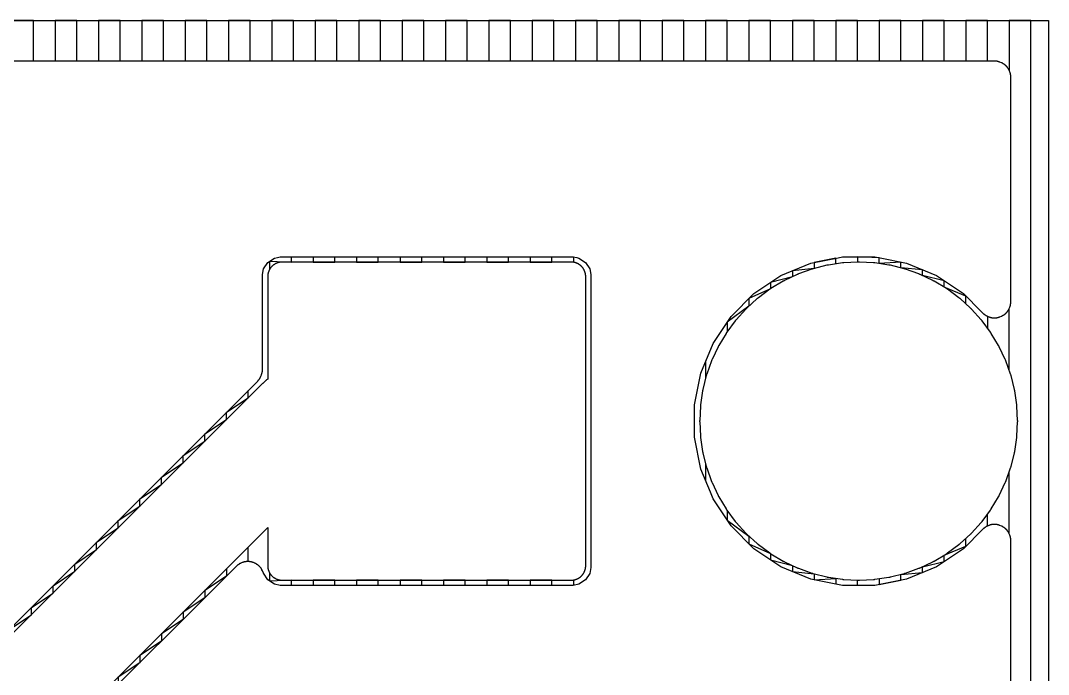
# Model space of a CAD drawing. Header units: metres. Extents: x 141.4 to 191.3, y -114.8 to -61.9.
# Drawn here: x 185.3 to 191.35, y -65.75 to -61.91 of the extents above; entities that cross this region are included whole.
import ezdxf

# ---------------------------------------------------------------- set-up
doc = ezdxf.new("R2010")
doc.units = ezdxf.units.M

msp = doc.modelspace()

# ---------------------------------------------------------------- linework, layer by layer
for points in [[(171.3116, -61.9071), (191.3479, -61.9071), (191.3479, -114.8098)], [(190.9895, -62.145), (190.9895, -61.9071), (190.862, -61.9071), (190.862, -62.145), (190.7345, -62.145), (190.7345, -61.9071), (190.607, -61.9071), (190.607, -62.145), (190.4795, -62.145), (190.4795, -61.9071), (190.352, -61.9071), (190.352, -62.145), (190.2245, -62.145), (190.2245, -61.9071), (190.097, -61.9071), (190.097, -62.145), (189.9695, -62.145), (189.9695, -61.9071), (189.842, -61.9071), (189.842, -62.145), (189.7145, -62.145), (189.7145, -61.9071), (189.587, -61.9071), (189.587, -62.145), (189.4595, -62.145), (189.4595, -61.9071), (189.332, -61.9071), (189.332, -62.145), (189.2045, -62.145), (189.2045, -61.9071), (189.077, -61.9071), (189.077, -62.145), (188.9495, -62.145), (188.9495, -61.9071), (188.822, -61.9071), (188.822, -62.145), (188.6945, -62.145), (188.6945, -61.9071), (188.567, -61.9071), (188.567, -62.145), (188.4395, -62.145), (188.4395, -61.9071), (188.312, -61.9071), (188.312, -62.145), (188.1845, -62.145), (188.1845, -61.9071), (188.057, -61.9071), (188.057, -62.145), (187.9295, -62.145), (187.9295, -61.9071), (187.802, -61.9071), (187.802, -62.145), (187.6745, -62.145), (187.6745, -61.9071), (187.547, -61.9071), (187.547, -62.145), (187.4195, -62.145), (187.4195, -61.9071), (187.292, -61.9071), (187.292, -62.145), (187.1645, -62.145), (187.1645, -61.9071), (187.037, -61.9071), (187.037, -62.145), (186.9095, -62.145), (186.9095, -61.9071), (186.782, -61.9071), (186.782, -62.145), (186.6545, -62.145), (186.6545, -61.9071), (186.527, -61.9071), (186.527, -62.145), (186.3995, -62.145), (186.3995, -61.9071), (186.272, -61.9071), (186.272, -62.145), (186.1445, -62.145), (186.1445, -61.9071), (186.017, -61.9071), (186.017, -62.145), (185.8895, -62.145), (185.8895, -61.9071), (185.762, -61.9071), (185.762, -62.145), (185.6345, -62.145), (185.6345, -61.9071), (185.507, -61.9071), (185.507, -62.145), (185.3795, -62.145), (185.3795, -61.9071), (185.252, -61.9071)], [(191.117, -114.5163), (191.117, -114.8098), (191.2445, -114.8098), (191.2445, -61.9071), (191.117, -61.9071), (191.117, -62.2006)], [(191.127, -66.0986), (191.127, -64.9654), (191.127, -64.9633), (191.1269, -64.9612), (191.1268, -64.9591), (191.1266, -64.9571), (191.1264, -64.955), (191.1261, -64.9529), (191.1257, -64.9509), (191.1254, -64.9488), (191.1249, -64.9468), (191.1245, -64.9447), (191.1239, -64.9427), (191.1233, -64.9407), (191.1227, -64.9387), (191.122, -64.9368), (191.1213, -64.9348), (191.1205, -64.9329), (191.1172, -64.9247), (191.1163, -64.9228), (191.1155, -64.9209), (191.1146, -64.919), (191.1136, -64.9172), (191.1126, -64.9154), (191.1115, -64.9136), (191.1104, -64.9118), (191.1093, -64.91), (191.1081, -64.9083), (191.1069, -64.9066), (191.1056, -64.905), (191.1043, -64.9033), (191.103, -64.9017), (191.1016, -64.9002), (191.1002, -64.8987), (191.0987, -64.8972), (191.0972, -64.8957), (191.0957, -64.8943), (191.0942, -64.8929), (191.0926, -64.8916), (191.0909, -64.8903), (191.0893, -64.889), (191.0876, -64.8878), (191.0859, -64.8866), (191.0841, -64.8854), (191.0823, -64.8844), (191.0805, -64.8833), (191.0787, -64.8823), (191.0768, -64.8813), (191.075, -64.8804), (191.0731, -64.8796), (191.0712, -64.8787), (191.063, -64.8754), (191.0611, -64.8746), (191.0591, -64.8739), (191.0572, -64.8732), (191.0552, -64.8726), (191.0532, -64.872), (191.0512, -64.8714), (191.0491, -64.871), (191.0471, -64.8705), (191.045, -64.8701), (191.043, -64.8698), (191.0409, -64.8695), (191.0388, -64.8693), (191.0368, -64.8691), (191.0347, -64.869), (191.0326, -64.8689), (191.0305, -64.8689), (191.0284, -64.8689), (191.0263, -64.869), (191.0243, -64.8691), (191.0222, -64.8693), (191.0201, -64.8695), (191.018, -64.8698), (191.016, -64.8701), (191.0139, -64.8705), (191.0119, -64.871), (191.0099, -64.8714), (191.0078, -64.872), (191.0058, -64.8726), (191.0038, -64.8732), (191.0019, -64.8739), (190.9999, -64.8746), (190.998, -64.8754), (190.9898, -64.8787), (190.9879, -64.8796), (190.986, -64.8804), (190.9842, -64.8813), (190.9823, -64.8823), (190.9805, -64.8833), (190.9787, -64.8844), (190.9769, -64.8854), (190.9751, -64.8866), (190.9734, -64.8878), (190.9717, -64.889), (190.9701, -64.8903), (190.9684, -64.8916), (190.9669, -64.8929), (190.9653, -64.8943), (190.9638, -64.8957), (190.9623, -64.8972), (190.8475, -65.012), (190.6893, -65.1176), (190.5136, -65.1904), (190.3271, -65.2275), (190.1369, -65.2275), (189.9504, -65.1904), (189.7747, -65.1176), (189.6165, -65.012), (189.482, -64.8775), (189.3764, -64.7193), (189.3598, -64.6793), (189.3036, -64.5436), (189.2665, -64.3571), (189.2665, -64.1669), (189.3036, -63.9804), (189.3764, -63.8047), (189.482, -63.6465), (189.6165, -63.512), (189.7747, -63.4064), (189.9504, -63.3336), (190.1116, -63.3015), (190.1369, -63.2965), (190.3271, -63.2965), (190.359, -63.3029), (190.5136, -63.3336), (190.6893, -63.4064), (190.8475, -63.512), (190.9541, -63.6187), (190.9623, -63.6268), (190.9638, -63.6283), (190.9653, -63.6297), (190.9668, -63.6311), (190.9684, -63.6324), (190.9701, -63.6337), (190.9717, -63.635), (190.9734, -63.6362), (190.9751, -63.6374), (190.9769, -63.6385), (190.9787, -63.6396), (190.9805, -63.6407), (190.9823, -63.6417), (190.9842, -63.6427), (190.986, -63.6436), (190.9879, -63.6444), (190.9898, -63.6453), (190.998, -63.6486), (190.9999, -63.6494), (191.0019, -63.6501), (191.0038, -63.6508), (191.0058, -63.6514), (191.0078, -63.652), (191.0098, -63.6526), (191.0119, -63.653), (191.0139, -63.6535), (191.016, -63.6539), (191.018, -63.6542), (191.0201, -63.6545), (191.0222, -63.6547), (191.0242, -63.6549), (191.0263, -63.655), (191.0284, -63.6551), (191.0305, -63.6551), (191.0326, -63.6551), (191.0347, -63.655), (191.0368, -63.6549), (191.0388, -63.6547), (191.0409, -63.6545), (191.043, -63.6542), (191.045, -63.6539), (191.0471, -63.6535), (191.0491, -63.653), (191.0512, -63.6526), (191.0532, -63.652), (191.0552, -63.6514), (191.0572, -63.6508), (191.0591, -63.6501), (191.0611, -63.6494), (191.063, -63.6486), (191.0712, -63.6453), (191.0731, -63.6444), (191.075, -63.6436), (191.0768, -63.6427), (191.0787, -63.6417), (191.0805, -63.6407), (191.0823, -63.6396), (191.0841, -63.6385), (191.0859, -63.6374), (191.0876, -63.6362), (191.0893, -63.635), (191.0909, -63.6337), (191.0926, -63.6324), (191.0942, -63.6311), (191.0957, -63.6297), (191.0972, -63.6283), (191.0987, -63.6268), (191.1002, -63.6253), (191.1016, -63.6238), (191.103, -63.6223), (191.1043, -63.6207), (191.1056, -63.619), (191.1069, -63.6174), (191.1081, -63.6157), (191.1093, -63.614), (191.1104, -63.6122), (191.1115, -63.6104), (191.1126, -63.6086), (191.1136, -63.6068), (191.1146, -63.605), (191.1155, -63.6031), (191.1163, -63.6012), (191.1172, -63.5993), (191.1205, -63.5911), (191.1213, -63.5892), (191.122, -63.5872), (191.1227, -63.5853), (191.1233, -63.5833), (191.1239, -63.5813), (191.1245, -63.5793), (191.1249, -63.5772), (191.1254, -63.5752), (191.1257, -63.5731), (191.1261, -63.5711), (191.1264, -63.569), (191.1266, -63.5669), (191.1268, -63.5649), (191.1269, -63.5628), (191.127, -63.5607), (191.127, -63.5586), (191.127, -62.2415), (191.127, -62.2394), (191.1269, -62.2373), (191.1268, -62.2352), (191.1266, -62.2332), (191.1264, -62.2311), (191.1261, -62.229), (191.1257, -62.227), (191.1254, -62.2249), (191.1249, -62.2229), (191.1245, -62.2208), (191.1239, -62.2188), (191.1233, -62.2168), (191.1227, -62.2148), (191.122, -62.2129), (191.1213, -62.2109), (191.1205, -62.209), (191.1172, -62.2008), (191.1163, -62.1989), (191.1155, -62.197), (191.1146, -62.1952), (191.1136, -62.1933), (191.1126, -62.1915), (191.1115, -62.1897), (191.1104, -62.1879), (191.1093, -62.1861), (191.1081, -62.1844), (191.1069, -62.1827), (191.1056, -62.1811), (191.1043, -62.1794), (191.103, -62.1778), (191.1016, -62.1763), (191.1002, -62.1748), (191.0987, -62.1733), (191.0972, -62.1718), (191.0957, -62.1704), (191.0942, -62.169), (191.0926, -62.1677), (191.0909, -62.1664), (191.0893, -62.1651), (191.0876, -62.1639), (191.0859, -62.1627), (191.0841, -62.1616), (191.0823, -62.1605), (191.0805, -62.1594), (191.0787, -62.1584), (191.0768, -62.1574), (191.075, -62.1565), (191.0731, -62.1557), (191.0712, -62.1548), (191.063, -62.1515), (191.0611, -62.1507), (191.0591, -62.15), (191.0572, -62.1493), (191.0552, -62.1487), (191.0532, -62.1481), (191.0512, -62.1475), (191.0491, -62.1471), (191.0471, -62.1466), (191.045, -62.1463), (191.043, -62.1459), (191.0409, -62.1456), (191.0388, -62.1454), (191.0368, -62.1452), (191.0347, -62.1451), (191.0326, -62.145), (191.0305, -62.145), (176.2515, -62.145)], [(180.3215, -70.4029), (186.6982, -64.0262), (186.6997, -64.0247), (186.7011, -64.0232), (186.7025, -64.0216), (186.7038, -64.02), (186.7051, -64.0184), (186.7064, -64.0168), (186.7076, -64.0151), (186.7088, -64.0133), (186.7099, -64.0116), (186.711, -64.0098), (186.7121, -64.008), (186.7131, -64.0062), (186.7141, -64.0043), (186.715, -64.0025), (186.7158, -64.0006), (186.7167, -63.9986), (186.72, -63.9905), (186.7208, -63.9886), (186.7215, -63.9866), (186.7222, -63.9846), (186.7228, -63.9827), (186.7234, -63.9807), (186.724, -63.9786), (186.7244, -63.9766), (186.7249, -63.9746), (186.7252, -63.9725), (186.7256, -63.9705), (186.7259, -63.9684), (186.7261, -63.9663), (186.7263, -63.9642), (186.7264, -63.9622), (186.7265, -63.9601), (186.7265, -63.958), (186.7265, -63.4006), (186.7332, -63.3669), (186.7587, -63.3287), (186.7969, -63.3032), (186.8156, -63.2995), (186.8306, -63.2965), (188.5534, -63.2965), (188.5742, -63.3006), (188.5871, -63.3032), (188.6253, -63.3287), (188.6508, -63.3669), (188.6575, -63.4006), (188.6575, -65.1234), (188.6508, -65.1571), (188.6253, -65.1953), (188.5871, -65.2208), (188.5534, -65.2275), (186.8306, -65.2275), (186.7969, -65.2208), (186.7587, -65.1953), (186.7324, -65.1559), (186.7321, -65.155), (186.7314, -65.153), (186.7307, -65.151), (186.7299, -65.1491), (186.7291, -65.1472), (186.7283, -65.1453), (186.7273, -65.1434), (186.7264, -65.1416), (186.7232, -65.1357), (186.7222, -65.1338), (186.7212, -65.132), (186.7201, -65.1303), (186.7189, -65.1285), (186.7178, -65.1268), (186.7165, -65.1251), (186.7153, -65.1234), (186.714, -65.1218), (186.7126, -65.1202), (186.7113, -65.1187), (186.7098, -65.1171), (186.7084, -65.1156), (186.7069, -65.1142), (186.7054, -65.1128), (186.7038, -65.1114), (186.7022, -65.11), (186.7006, -65.1087), (186.6989, -65.1075), (186.6972, -65.1062), (186.6955, -65.1051), (186.6937, -65.1039), (186.692, -65.1028), (186.6902, -65.1018), (186.6883, -65.1008), (186.6865, -65.0998), (186.6846, -65.0989), (186.6827, -65.098), (186.6808, -65.0972), (186.6727, -65.0938), (186.6707, -65.0931), (186.6688, -65.0923), (186.6668, -65.0917), (186.6648, -65.091), (186.6628, -65.0904), (186.6608, -65.0899), (186.6588, -65.0894), (186.6567, -65.089), (186.6547, -65.0886), (186.6526, -65.0883), (186.6505, -65.088), (186.6485, -65.0878), (186.6464, -65.0876), (186.6443, -65.0875), (186.6422, -65.0874), (186.6401, -65.0874), (186.6381, -65.0874), (186.636, -65.0875), (186.6339, -65.0876), (186.6318, -65.0878), (186.6297, -65.088), (186.6277, -65.0883), (186.6256, -65.0886), (186.6236, -65.089), (186.6215, -65.0894), (186.6195, -65.0899), (186.6175, -65.0904), (186.6155, -65.091), (186.6135, -65.0917), (186.6115, -65.0923), (186.6096, -65.0931), (186.6076, -65.0938), (186.5995, -65.0972), (186.5976, -65.098), (186.5957, -65.0989), (186.5938, -65.0998), (186.5919, -65.1008), (186.5901, -65.1018), (186.5883, -65.1028), (186.5865, -65.1039), (186.5848, -65.1051), (186.5831, -65.1062), (186.5814, -65.1075), (186.5797, -65.1087), (186.5781, -65.11), (186.5765, -65.1114), (186.5749, -65.1128), (186.5734, -65.1142), (186.5719, -65.1156), (185.649, -66.0385)], [(180.9041, -70.7405), (186.757, -64.8876), (186.757, -65.112), (186.757, -65.1141), (186.7571, -65.1162), (186.7572, -65.1183), (186.7574, -65.1203), (186.7576, -65.1224), (186.7579, -65.1245), (186.7583, -65.1265), (186.7586, -65.1286), (186.7591, -65.1306), (186.7595, -65.1327), (186.7601, -65.1347), (186.7607, -65.1367), (186.7613, -65.1387), (186.762, -65.1406), (186.7627, -65.1426), (186.7635, -65.1445), (186.7643, -65.1464), (186.7652, -65.1483), (186.7661, -65.1502), (186.767, -65.1521), (186.768, -65.1539), (186.7691, -65.1557), (186.7702, -65.1575), (186.7713, -65.1592), (186.7725, -65.1609), (186.7737, -65.1626), (186.775, -65.1643), (186.7763, -65.1659), (186.7776, -65.1675), (186.779, -65.1691), (186.7804, -65.1706), (186.7819, -65.1721), (186.7834, -65.1736), (186.7849, -65.175), (186.7865, -65.1764), (186.7881, -65.1777), (186.7897, -65.179), (186.7914, -65.1803), (186.7931, -65.1815), (186.7948, -65.1827), (186.7965, -65.1838), (186.7983, -65.1849), (186.8001, -65.186), (186.8019, -65.187), (186.8038, -65.1879), (186.8057, -65.1888), (186.8076, -65.1897), (186.8095, -65.1905), (186.8114, -65.1913), (186.8134, -65.192), (186.8153, -65.1927), (186.8173, -65.1933), (186.8193, -65.1939), (186.8213, -65.1945), (186.8234, -65.1949), (186.8254, -65.1954), (186.8275, -65.1957), (186.8295, -65.1961), (186.8316, -65.1964), (186.8337, -65.1966), (186.8357, -65.1968), (186.8378, -65.1969), (186.8399, -65.197), (186.842, -65.197), (188.542, -65.197), (188.5441, -65.197), (188.5462, -65.1969), (188.5483, -65.1968), (188.5503, -65.1966), (188.5524, -65.1964), (188.5545, -65.1961), (188.5565, -65.1957), (188.5586, -65.1954), (188.5606, -65.1949), (188.5627, -65.1945), (188.5647, -65.1939), (188.5667, -65.1933), (188.5687, -65.1927), (188.5706, -65.192), (188.5726, -65.1913), (188.5745, -65.1905), (188.5764, -65.1897), (188.5783, -65.1888), (188.5802, -65.1879), (188.5821, -65.187), (188.5839, -65.186), (188.5857, -65.1849), (188.5875, -65.1838), (188.5892, -65.1827), (188.5909, -65.1815), (188.5926, -65.1803), (188.5943, -65.179), (188.5959, -65.1777), (188.5975, -65.1764), (188.5991, -65.175), (188.6006, -65.1736), (188.6021, -65.1721), (188.6036, -65.1706), (188.605, -65.1691), (188.6064, -65.1675), (188.6077, -65.1659), (188.609, -65.1643), (188.6103, -65.1626), (188.6115, -65.1609), (188.6127, -65.1592), (188.6138, -65.1575), (188.6149, -65.1557), (188.616, -65.1539), (188.617, -65.1521), (188.6179, -65.1502), (188.6188, -65.1483), (188.6197, -65.1464), (188.6205, -65.1445), (188.6213, -65.1426), (188.622, -65.1406), (188.6227, -65.1387), (188.6233, -65.1367), (188.6239, -65.1347), (188.6245, -65.1327), (188.6249, -65.1306), (188.6254, -65.1286), (188.6257, -65.1265), (188.6261, -65.1245), (188.6264, -65.1224), (188.6266, -65.1203), (188.6268, -65.1183), (188.6269, -65.1162), (188.627, -65.1141), (188.627, -65.112), (188.627, -63.412), (188.627, -63.4099), (188.6269, -63.4078), (188.6268, -63.4057), (188.6266, -63.4037), (188.6264, -63.4016), (188.6261, -63.3995), (188.6257, -63.3975), (188.6254, -63.3954), (188.6249, -63.3934), (188.6245, -63.3913), (188.6239, -63.3893), (188.6233, -63.3873), (188.6227, -63.3853), (188.622, -63.3834), (188.6213, -63.3814), (188.6205, -63.3795), (188.6197, -63.3776), (188.6188, -63.3757), (188.6179, -63.3738), (188.617, -63.3719), (188.616, -63.3701), (188.6149, -63.3683), (188.6138, -63.3665), (188.6127, -63.3648), (188.6115, -63.3631), (188.6103, -63.3614), (188.609, -63.3597), (188.6077, -63.3581), (188.6064, -63.3565), (188.605, -63.3549), (188.6036, -63.3534), (188.6021, -63.3519), (188.6006, -63.3504), (188.5991, -63.349), (188.5975, -63.3476), (188.5959, -63.3463), (188.5943, -63.345), (188.5926, -63.3437), (188.5909, -63.3425), (188.5892, -63.3413), (188.5875, -63.3402), (188.5857, -63.3391), (188.5839, -63.338), (188.5821, -63.337), (188.5802, -63.3361), (188.5783, -63.3352), (188.5764, -63.3343), (188.5745, -63.3335), (188.5726, -63.3327), (188.5706, -63.332), (188.5687, -63.3313), (188.5667, -63.3307), (188.5647, -63.3301), (188.5627, -63.3295), (188.5606, -63.3291), (188.5586, -63.3286), (188.5565, -63.3283), (188.5545, -63.3279), (188.5524, -63.3276), (188.5503, -63.3274), (188.5483, -63.3272), (188.5462, -63.3271), (188.5441, -63.327), (188.542, -63.327), (186.842, -63.327), (186.8399, -63.327), (186.8378, -63.3271), (186.8357, -63.3272), (186.8337, -63.3274), (186.8316, -63.3276), (186.8295, -63.3279), (186.8275, -63.3283), (186.8254, -63.3286), (186.8234, -63.3291), (186.8213, -63.3295), (186.8193, -63.3301), (186.8173, -63.3307), (186.8153, -63.3313), (186.8134, -63.332), (186.8114, -63.3327), (186.8095, -63.3335), (186.8076, -63.3343), (186.8057, -63.3352), (186.8038, -63.3361), (186.8019, -63.337), (186.8001, -63.338), (186.7983, -63.3391), (186.7965, -63.3402), (186.7948, -63.3413), (186.7931, -63.3425), (186.7914, -63.3437), (186.7897, -63.345), (186.7881, -63.3463), (186.7865, -63.3476), (186.7849, -63.349), (186.7834, -63.3504), (186.7819, -63.3519), (186.7804, -63.3534), (186.779, -63.3549), (186.7776, -63.3565), (186.7763, -63.3581), (186.775, -63.3597), (186.7737, -63.3614), (186.7725, -63.3631), (186.7713, -63.3648), (186.7702, -63.3665), (186.7691, -63.3683), (186.768, -63.3701), (186.767, -63.3719), (186.7661, -63.3738), (186.7652, -63.3757), (186.7643, -63.3776), (186.7635, -63.3795), (186.7627, -63.3814), (186.762, -63.3834), (186.7613, -63.3853), (186.7607, -63.3873), (186.7601, -63.3893), (186.7595, -63.3913), (186.7591, -63.3934), (186.7586, -63.3954), (186.7583, -63.3975), (186.7579, -63.3995), (186.7576, -63.4016), (186.7574, -63.4037), (186.7572, -63.4057), (186.7571, -63.4078), (186.757, -63.4099), (186.757, -63.412), (186.757, -64.0149), (186.7506, -64.0197), (186.7489, -64.021), (186.7473, -64.0223), (186.7457, -64.0236), (186.7441, -64.025), (186.7277, -64.0398), (186.7262, -64.0413), (186.7247, -64.0427), (180.3747, -70.3927)], [(186.77, -63.3668), (186.77, -63.3212), (186.8975, -63.327), (186.8975, -63.2965), (187.025, -63.2965), (187.025, -63.327), (187.1525, -63.327), (187.1525, -63.2965), (187.28, -63.2965), (187.28, -63.327), (187.4075, -63.327), (187.4075, -63.2965), (187.535, -63.2965), (187.535, -63.327), (187.6625, -63.327), (187.6625, -63.2965), (187.79, -63.2965), (187.79, -63.327), (187.9175, -63.327), (187.9175, -63.2965), (188.045, -63.2965), (188.045, -63.327), (188.1725, -63.327), (188.1725, -63.2965), (188.3, -63.2965), (188.3, -63.327), (188.4275, -63.327), (188.4275, -63.2965), (188.555, -63.2968), (188.555, -63.328)], [(189.3012, -64.3495), (189.3013, -64.3516), (189.3015, -64.3536), (189.3017, -64.3557), (189.302, -64.3578), (189.3143, -64.4403), (189.3146, -64.4424), (189.315, -64.4444), (189.3154, -64.4465), (189.3159, -64.4485), (189.3361, -64.5294), (189.3367, -64.5314), (189.3373, -64.5334), (189.3379, -64.5354), (189.3386, -64.5374), (189.3667, -64.6159), (189.3674, -64.6179), (189.3682, -64.6198), (189.369, -64.6217), (189.3699, -64.6236), (189.4055, -64.699), (189.4064, -64.7009), (189.4074, -64.7028), (189.4084, -64.7046), (189.4095, -64.7064), (189.4523, -64.7779), (189.4534, -64.7797), (189.4546, -64.7815), (189.4558, -64.7832), (189.457, -64.7849), (189.5067, -64.8519), (189.5079, -64.8535), (189.5092, -64.8552), (189.5106, -64.8568), (189.512, -64.8583), (189.568, -64.9201), (189.5694, -64.9217), (189.5709, -64.9231), (189.5723, -64.9246), (189.5739, -64.926), (189.6357, -64.982), (189.6372, -64.9834), (189.6388, -64.9848), (189.6405, -64.9861), (189.6421, -64.9873), (189.7091, -65.037), (189.7108, -65.0382), (189.7125, -65.0394), (189.7143, -65.0406), (189.7161, -65.0417), (189.7876, -65.0845), (189.7894, -65.0856), (189.7912, -65.0866), (189.7931, -65.0876), (189.795, -65.0885), (189.8704, -65.1241), (189.8723, -65.125), (189.8742, -65.1258), (189.8761, -65.1266), (189.8781, -65.1273), (189.9566, -65.1554), (189.9566, -65.1554), (189.9584, -65.1561), (189.9605, -65.1567), (189.9625, -65.1573), (189.9646, -65.1579), (190.0455, -65.1781), (190.0475, -65.1786), (190.0496, -65.179), (190.0516, -65.1794), (190.0537, -65.1797), (190.1362, -65.192), (190.1383, -65.1923), (190.1404, -65.1925), (190.1424, -65.1927), (190.1445, -65.1928), (190.2278, -65.1969), (190.2299, -65.197), (190.232, -65.197), (190.2341, -65.197), (190.2362, -65.1969), (190.3195, -65.1928), (190.3216, -65.1927), (190.3236, -65.1925), (190.3257, -65.1923), (190.3278, -65.192), (190.4103, -65.1797), (190.4124, -65.1794), (190.4144, -65.179), (190.4165, -65.1786), (190.4185, -65.1781), (190.4994, -65.1579), (190.5014, -65.1573), (190.5034, -65.1567), (190.5054, -65.1561), (190.5074, -65.1554), (190.5859, -65.1273), (190.5879, -65.1266), (190.5898, -65.1258), (190.5917, -65.125), (190.5936, -65.1241), (190.669, -65.0885), (190.6709, -65.0876), (190.6728, -65.0866), (190.6746, -65.0856), (190.6764, -65.0845), (190.7479, -65.0417), (190.7497, -65.0406), (190.7515, -65.0394), (190.7532, -65.0382), (190.7549, -65.037), (190.8219, -64.9873), (190.8235, -64.9861), (190.8252, -64.9848), (190.8268, -64.9834), (190.8283, -64.982), (190.8901, -64.926), (190.8917, -64.9246), (190.8931, -64.9231), (190.8946, -64.9217), (190.896, -64.9201), (190.952, -64.8583), (190.9534, -64.8568), (190.9548, -64.8552), (190.9561, -64.8535), (190.9573, -64.8519), (191.007, -64.7849), (191.0082, -64.7832), (191.0094, -64.7815), (191.0106, -64.7797), (191.0117, -64.7779), (191.0545, -64.7064), (191.0556, -64.7046), (191.0566, -64.7028), (191.0576, -64.7009), (191.0585, -64.699), (191.0941, -64.6236), (191.095, -64.6217), (191.0958, -64.6198), (191.0966, -64.6179), (191.0973, -64.6159), (191.1254, -64.5374), (191.1254, -64.5374), (191.1255, -64.5372), (191.1261, -64.5353), (191.1268, -64.5333), (191.1273, -64.5314), (191.1279, -64.5294), (191.1481, -64.4485), (191.1486, -64.4465), (191.149, -64.4444), (191.1494, -64.4424), (191.1497, -64.4403), (191.162, -64.3578), (191.1623, -64.3557), (191.1625, -64.3536), (191.1627, -64.3516), (191.1628, -64.3495), (191.1669, -64.2662), (191.167, -64.2641), (191.167, -64.262), (191.167, -64.2599), (191.1669, -64.2578), (191.1628, -64.1745), (191.1627, -64.1724), (191.1625, -64.1704), (191.1623, -64.1683), (191.162, -64.1662), (191.1497, -64.0837), (191.1494, -64.0816), (191.149, -64.0796), (191.1486, -64.0775), (191.1481, -64.0755), (191.1279, -63.9946), (191.1273, -63.9926), (191.1267, -63.9906), (191.1261, -63.9886), (191.1254, -63.9866), (191.0973, -63.9081), (191.0966, -63.9061), (191.0958, -63.9042), (191.095, -63.9023), (191.0941, -63.9004), (191.0585, -63.825), (191.0576, -63.8231), (191.0566, -63.8212), (191.0556, -63.8194), (191.0545, -63.8176), (191.0117, -63.7461), (191.0106, -63.7443), (191.0094, -63.7425), (191.0082, -63.7408), (191.007, -63.7391), (190.9573, -63.6721), (190.9561, -63.6705), (190.9548, -63.6688), (190.9534, -63.6672), (190.952, -63.6657), (190.896, -63.6039), (190.8946, -63.6023), (190.8931, -63.6009), (190.8917, -63.5994), (190.8901, -63.598), (190.8283, -63.542), (190.8268, -63.5406), (190.8252, -63.5392), (190.8235, -63.5379), (190.8219, -63.5367), (190.7549, -63.487), (190.7532, -63.4858), (190.7515, -63.4846), (190.7497, -63.4834), (190.7479, -63.4823), (190.6764, -63.4395), (190.6746, -63.4384), (190.6728, -63.4374), (190.6709, -63.4364), (190.669, -63.4355), (190.5936, -63.3999), (190.5917, -63.399), (190.5898, -63.3982), (190.5879, -63.3974), (190.5859, -63.3967), (190.5074, -63.3686), (190.5074, -63.3686), (190.5056, -63.3679), (190.5035, -63.3673), (190.5015, -63.3667), (190.4994, -63.3661), (190.4185, -63.3459), (190.4165, -63.3454), (190.4144, -63.345), (190.4124, -63.3446), (190.4103, -63.3443), (190.3278, -63.332), (190.3257, -63.3317), (190.3236, -63.3315), (190.3216, -63.3313), (190.3195, -63.3312), (190.2362, -63.3271), (190.2341, -63.327), (190.232, -63.327), (190.2299, -63.327), (190.2278, -63.3271), (190.1445, -63.3312), (190.1424, -63.3313), (190.1404, -63.3315), (190.1383, -63.3317), (190.1362, -63.332), (190.0537, -63.3443), (190.0516, -63.3446), (190.0496, -63.345), (190.0475, -63.3454), (190.0455, -63.3459), (189.9646, -63.3661), (189.9626, -63.3667), (189.9606, -63.3673), (189.9586, -63.3679), (189.9566, -63.3686), (189.8781, -63.3967), (189.8761, -63.3974), (189.8742, -63.3982), (189.8723, -63.399), (189.8704, -63.3999), (189.795, -63.4355), (189.7931, -63.4364), (189.7912, -63.4374), (189.7894, -63.4384), (189.7876, -63.4395), (189.7161, -63.4823), (189.7143, -63.4834), (189.7125, -63.4846), (189.7108, -63.4858), (189.7091, -63.487), (189.6421, -63.5367), (189.6405, -63.5379), (189.6388, -63.5392), (189.6372, -63.5406), (189.6357, -63.542), (189.5739, -63.598), (189.5723, -63.5994), (189.5709, -63.6009), (189.5694, -63.6023), (189.568, -63.6039), (189.512, -63.6657), (189.5106, -63.6672), (189.5092, -63.6688), (189.5079, -63.6705), (189.5067, -63.6721), (189.457, -63.7391), (189.4558, -63.7408), (189.4546, -63.7425), (189.4534, -63.7443), (189.4523, -63.7461), (189.4095, -63.8176), (189.4084, -63.8194), (189.4074, -63.8212), (189.4064, -63.8231), (189.4055, -63.825), (189.3699, -63.9004), (189.369, -63.9023), (189.3682, -63.9042), (189.3674, -63.9061), (189.3667, -63.9081), (189.3386, -63.9866), (189.3386, -63.9866), (189.3385, -63.9868), (189.3379, -63.9887), (189.3372, -63.9907), (189.3367, -63.9926), (189.3361, -63.9946), (189.3159, -64.0755), (189.3154, -64.0775), (189.315, -64.0796), (189.3146, -64.0816), (189.3143, -64.0837), (189.302, -64.1662), (189.3017, -64.1683), (189.3015, -64.1704), (189.3013, -64.1724), (189.3012, -64.1745), (189.2971, -64.2578), (189.297, -64.2599), (189.297, -64.262), (189.297, -64.2641), (189.2971, -64.2662), (189.3012, -64.3495)], [(190.097, -63.3378), (190.097, -63.3044), (189.9695, -63.3298), (189.9695, -63.3649), (189.842, -63.3785), (189.842, -63.4133), (189.7145, -63.4466), (189.7145, -63.4833), (189.587, -63.5415), (189.587, -63.586), (189.4595, -63.6802), (189.4595, -63.7357)], [(190.862, -63.5725), (190.862, -63.5266), (190.7345, -63.4743), (190.7345, -63.4366), (190.607, -63.4062), (190.607, -63.3723), (190.4795, -63.3612), (190.4795, -63.3268), (190.352, -63.3356), (190.352, -63.3015), (190.2245, -63.2965), (190.2245, -63.3273)], [(190.9895, -63.6451), (190.9895, -63.7156)], [(191.117, -63.9632), (191.117, -63.5995)], [(189.332, -63.9117), (189.332, -64.011)], [(185.24, -65.4845), (185.3675, -65.3999), (185.3675, -65.357), (185.495, -65.2724), (185.495, -65.2295), (185.6225, -65.1449), (185.6225, -65.102), (185.75, -65.0174), (185.75, -64.9745), (185.8775, -64.8899), (185.8775, -64.847), (186.005, -64.7624), (186.005, -64.7195), (186.1325, -64.6349), (186.1325, -64.592), (186.26, -64.5074), (186.26, -64.4645), (186.3875, -64.3799), (186.3875, -64.337), (186.515, -64.2524), (186.515, -64.2095), (186.6425, -64.1249), (186.6425, -64.082)], [(189.332, -64.513), (189.332, -64.6123)], [(191.117, -64.9245), (191.117, -64.5608)], [(189.4595, -64.7883), (189.4595, -64.8438), (189.587, -64.938), (189.587, -64.9825), (189.7145, -65.0407), (189.7145, -65.0774), (189.842, -65.1107), (189.842, -65.1455), (189.9695, -65.1591), (189.9695, -65.1942), (190.097, -65.1862), (190.097, -65.2196)], [(190.9895, -64.8789), (190.9895, -64.8084)], [(190.352, -65.1884), (190.352, -65.2225), (190.4795, -65.1972), (190.4795, -65.1628), (190.607, -65.1517), (190.607, -65.1178), (190.7345, -65.0874), (190.7345, -65.0497), (190.862, -64.9974), (190.862, -64.9515)], [(186.6425, -65.0874), (186.6425, -65.0021), (186.515, -65.1296), (186.515, -65.1725), (186.3875, -65.2571), (186.3875, -65.3), (186.26, -65.3846), (186.26, -65.4275), (186.1325, -65.5121), (186.1325, -65.555), (186.005, -65.6396), (186.005, -65.6825), (185.8775, -65.7671), (185.8775, -65.81), (185.75, -65.8946), (185.75, -65.9375), (185.6225, -66.0221), (185.6225, -66.065), (185.495, -66.1496), (185.495, -66.1925), (185.3675, -66.2771), (185.3675, -66.3363)], [(188.555, -65.196), (188.555, -65.2272), (188.4275, -65.2275), (188.4275, -65.197), (188.3, -65.197), (188.3, -65.2275), (188.1725, -65.2275), (188.1725, -65.197), (188.045, -65.197), (188.045, -65.2275), (187.9175, -65.2275), (187.9175, -65.197), (187.79, -65.197), (187.79, -65.2275), (187.6625, -65.2275), (187.6625, -65.197), (187.535, -65.197), (187.535, -65.2275), (187.4075, -65.2275), (187.4075, -65.197), (187.28, -65.197), (187.28, -65.2275), (187.1525, -65.2275), (187.1525, -65.197), (187.025, -65.197), (187.025, -65.2275), (186.8975, -65.2275), (186.8975, -65.197), (186.77, -65.2028), (186.77, -65.1572)], [(190.2245, -65.2275), (190.2245, -65.1967)]]:
    msp.add_lwpolyline(points)

doc.saveas('drawing.dxf')
